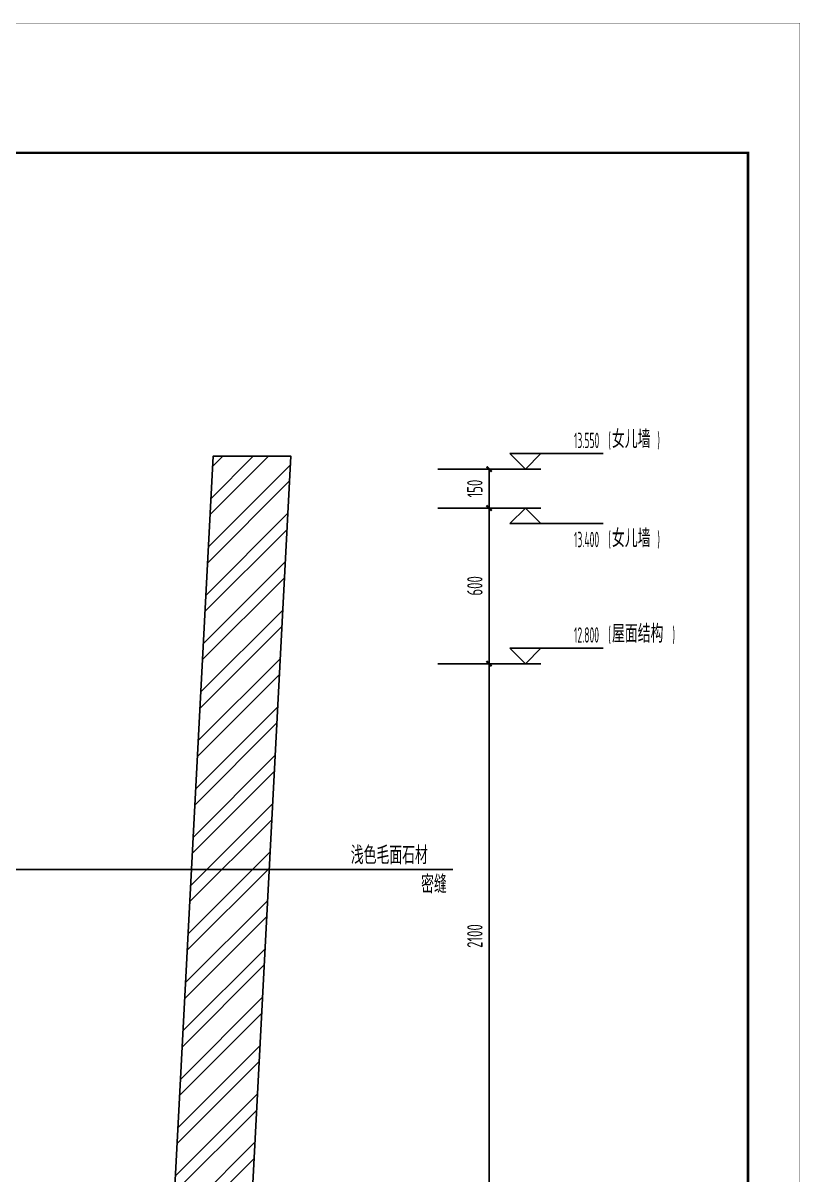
# Model space of a CAD drawing. Extents: x 76956 to 102217, y 21605 to 39570.
# Drawn here: x 99223 to 102217, y 35129 to 39570 of the extents above; entities that cross this region are included whole.
import ezdxf

# ---------------------------------------------------------------- set-up
doc = ezdxf.new("R2010")
doc.units = 0
doc.header["$LTSCALE"] = 1000
doc.header["$MEASUREMENT"] = 0
for name, color, linetype in [('01-标注_尺寸', 124, 'Continuous'), ('01-标注_标高', 200, 'Continuous'), ('01-标注_符号', 200, 'Continuous'), ('02-TEXT_标注', 130, 'Continuous'), ('05-填充_156', 156, 'Continuous'), ('A-SUR_看线', 231, 'Continuous')]:
    doc.layers.add(name, color=color, linetype=linetype)
doc.styles.add('_TCH_DIM', font='ros1.shx', dxfattribs={"width": 0.75, "bigfont": 'jd.shx'})
doc.styles.add('_TCH_DIM_T3', font='ros1.shx', dxfattribs={"width": 0.705882, "bigfont": 'jd.shx'})
doc.dimstyles.new('_TCH_ARCH&&20', dxfattribs={"dimtxt": 59.5, "dimasz": 20, "dimexe": 50, "dimexo": 60, "dimgap": 25.25, "dimtad": 1, "dimdec": 0, "dimzin": 0, "dimdsep": 46, "dimtxsty": '_TCH_DIM_T3', "dimblk": 'ARCHTICK', "dimcen": 0.09, "dimclrt": 7, "dimazin": 2, "dimtfac": 1, "dimtdec": 0, "dimtix": 1, "dimtmove": 2, "dimatfit": 3, "dimfxl": 0, "dimtolj": 1, "dimtzin": 0, "dimarcsym": 0})

# ---------------------------------------------------------------- blocks, each defined once
blk = doc.blocks.new('图框-A1')
for points, const_width in [([(0, 0), (841, 0), (841, 594), (0, 594)], 0.05), ([(766, 584), (25, 584), (25, 10), (766, 10)], 0.5)]:
    blk.add_lwpolyline(points, close=True, dxfattribs=dict(const_width=const_width))
blk = doc.blocks.new('_ArchTick')
at = {"color": 0, "linetype": 'ByBlock', "const_width": 0.4}
blk.add_lwpolyline([(-0.5, -0.5), (0.5, 0.5)], dxfattribs=at)
blk = doc.blocks.new('*D151')
at = {"layer": '01-标注_尺寸', "color": 0, "lineweight": -2, "transparency": 16777216}
for p, q in [((100820.9, 37100), (101068.8, 37100)), ((101018.8, 35000), (101018.8, 37100)), ((100820.9, 35000), (101068.8, 35000))]:
    blk.add_line(p, q, dxfattribs=at)
at = {"layer": 'Defpoints', "color": 0, "transparency": 16777216}
for p in [(100760.9, 37100), (101018.8, 37100), (100760.9, 35000)]:
    blk.add_point(p, dxfattribs=at)
at = {"layer": '01-标注_尺寸', "color": 0, "lineweight": -2, "transparency": 16777216, "xscale": 20, "yscale": 20, "zscale": 20}
for p, rotation in [((101018.8, 37100), 90), ((101018.8, 35000), 270)]:
    blk.add_blockref('_ArchTick', p, dxfattribs=dict(at, rotation=rotation))
at = {"layer": '01-标注_尺寸', "color": 7, "transparency": 16777216, "insert": (100963.8, 36050), "char_height": 59.5, "attachment_point": 5, "rotation": 90, "style": '_TCH_DIM_T3'}
blk.add_mtext('\\A1;2100', dxfattribs=at)
blk = doc.blocks.new('*D152')
at = {"layer": '01-标注_尺寸', "color": 0, "lineweight": -2, "transparency": 16777216}
for p, q in [((100820.9, 37700), (101068.8, 37700)), ((101018.8, 37100), (101018.8, 37700)), ((100820.9, 37100), (101068.8, 37100))]:
    blk.add_line(p, q, dxfattribs=at)
at = {"layer": 'Defpoints', "color": 0, "transparency": 16777216}
for p in [(100760.9, 37700), (101018.8, 37700), (100760.9, 37100)]:
    blk.add_point(p, dxfattribs=at)
at = {"layer": '01-标注_尺寸', "color": 0, "lineweight": -2, "transparency": 16777216, "xscale": 20, "yscale": 20, "zscale": 20}
for p, rotation in [((101018.8, 37700), 90), ((101018.8, 37100), 270)]:
    blk.add_blockref('_ArchTick', p, dxfattribs=dict(at, rotation=rotation))
at = {"layer": '01-标注_尺寸', "color": 7, "transparency": 16777216, "insert": (100963.8, 37400), "char_height": 59.5, "attachment_point": 5, "rotation": 90, "style": '_TCH_DIM_T3'}
blk.add_mtext('\\A1;600', dxfattribs=at)
blk = doc.blocks.new('*D153')
at = {"layer": '01-标注_尺寸', "color": 0, "lineweight": -2, "transparency": 16777216}
for p, q in [((100820.9, 37850), (101068.8, 37850)), ((101018.8, 37700), (101018.8, 37850)), ((100820.9, 37700), (101068.8, 37700))]:
    blk.add_line(p, q, dxfattribs=at)
at = {"layer": 'Defpoints', "color": 0, "transparency": 16777216}
for p in [(100760.9, 37850), (101018.8, 37850), (100760.9, 37700)]:
    blk.add_point(p, dxfattribs=at)
at = {"layer": '01-标注_尺寸', "color": 0, "lineweight": -2, "transparency": 16777216, "xscale": 20, "yscale": 20, "zscale": 20}
for p, rotation in [((101018.8, 37850), 90), ((101018.8, 37700), 270)]:
    blk.add_blockref('_ArchTick', p, dxfattribs=dict(at, rotation=rotation))
at = {"layer": '01-标注_尺寸', "color": 7, "transparency": 16777216, "insert": (100963.8, 37775), "char_height": 59.5, "attachment_point": 5, "rotation": 90, "style": '_TCH_DIM_T3'}
blk.add_mtext('\\A1;150', dxfattribs=at)

msp = doc.modelspace()

# ---------------------------------------------------------------- hatches: boundary and pattern name
at = {"layer": '05-填充_156'}
h = msp.add_hatch(dxfattribs=at)
h.set_pattern_fill('金属', color=256, scale=50)
h.set_pattern_definition([(45, (-17375.35, -6576.63), (-88.38835, 88.38835), []), (45, (-17316.42, -6576.63), (-88.38835, 88.38835), [])])
h.paths.add_polyline_path([(99640.3, 31900), (99940.7, 31900), (100255.1, 37900), (99954.7, 37900)])

# ---------------------------------------------------------------- linework, layer by layer
at = {"layer": '01-标注_标高'}
for p, q in [((101158.8, 37850), (101098.8, 37910)), ((101098.8, 37910), (101457.8, 37910)), ((101158.8, 37850), (101218.8, 37910)), ((101018.8, 37850), (101218.8, 37850)), ((101018.8, 37700), (101218.8, 37700)), ((101158.8, 37700), (101098.8, 37640)), ((101158.8, 37700), (101218.8, 37640)), ((101098.8, 37640), (101457.8, 37640)), ((101158.8, 37100), (101098.8, 37160)), ((101098.8, 37160), (101457.8, 37160)), ((101158.8, 37100), (101218.8, 37160)), ((101018.8, 37100), (101218.8, 37100))]:
    msp.add_line(p, q, dxfattribs=at)
at = {"layer": '01-标注_符号'}
for p, q in [((98712.5, 36306), (100411, 36306)), ((100411, 36306), (100879, 36306))]:
    msp.add_line(p, q, dxfattribs=at)
at = {"layer": 'A-SUR_看线', "color": 8}
msp.add_lwpolyline([(99940.7, 31900), (99640.3, 31900), (99954.7, 37900), (100255.1, 37900)], close=True, dxfattribs=at)

# ---------------------------------------------------------------- block references
at = {"xscale": 20, "yscale": 20, "zscale": 20, "rotation": 270}
msp.add_blockref('图框-A1', (90336.3, 39569.4), dxfattribs=at)

# ---------------------------------------------------------------- texts
at = {"layer": '02-TEXT_标注', "style": '_TCH_DIM'}
for s, height, width, p in [('13.550', 59.5, 0.529412, (101345.8, 37931)), ('(', 59.5, 0.529412, (101477.8, 37931)), ('女儿墙', 69.46, 0.75, (101492.5, 37931)), (')', 59.5, 0.529412, (101667.1, 37931)), ('女儿墙', 69.46, 0.75, (101492.5, 37549)), ('13.400', 59.5, 0.529412, (101345.8, 37549)), ('(', 59.5, 0.529412, (101477.8, 37549)), (')', 59.5, 0.529412, (101667.1, 37549)), ('12.800', 59.5, 0.529412, (101345.8, 37181)), ('(', 59.5, 0.529412, (101477.8, 37181)), ('屋面结构', 69.46, 0.75, (101492.5, 37181)), (')', 59.5, 0.529412, (101725.3, 37181)), ('浅色毛面石材', 69.46, 0.75, (100485.8, 36327)), ('密缝', 69.46, 0.75, (100756.7, 36215))]:
    msp.add_text(s, height=height, dxfattribs=dict(at, width=width)).set_placement(p)

# ---------------------------------------------------------------- dimensions: what is measured, and where the dimension line sits
at = {"layer": '01-标注_尺寸'}
for p1, p2, picture, middle in [((100760.9, 37700), (100760.9, 37850), '*D153', (100963.8, 37775)), ((100760.9, 37100), (100760.9, 37700), '*D152', (100963.8, 37400)), ((100760.9, 35000), (100760.9, 37100), '*D151', (100963.8, 36050))]:
    dim = msp.add_aligned_dim(p1=p1, p2=p2, distance=-257.9, dimstyle='_TCH_ARCH&&20', dxfattribs=at)
    dim.commit()
    dim.dimension.update_dxf_attribs({"geometry": picture, "text_midpoint": middle})

doc.saveas('drawing.dxf')
